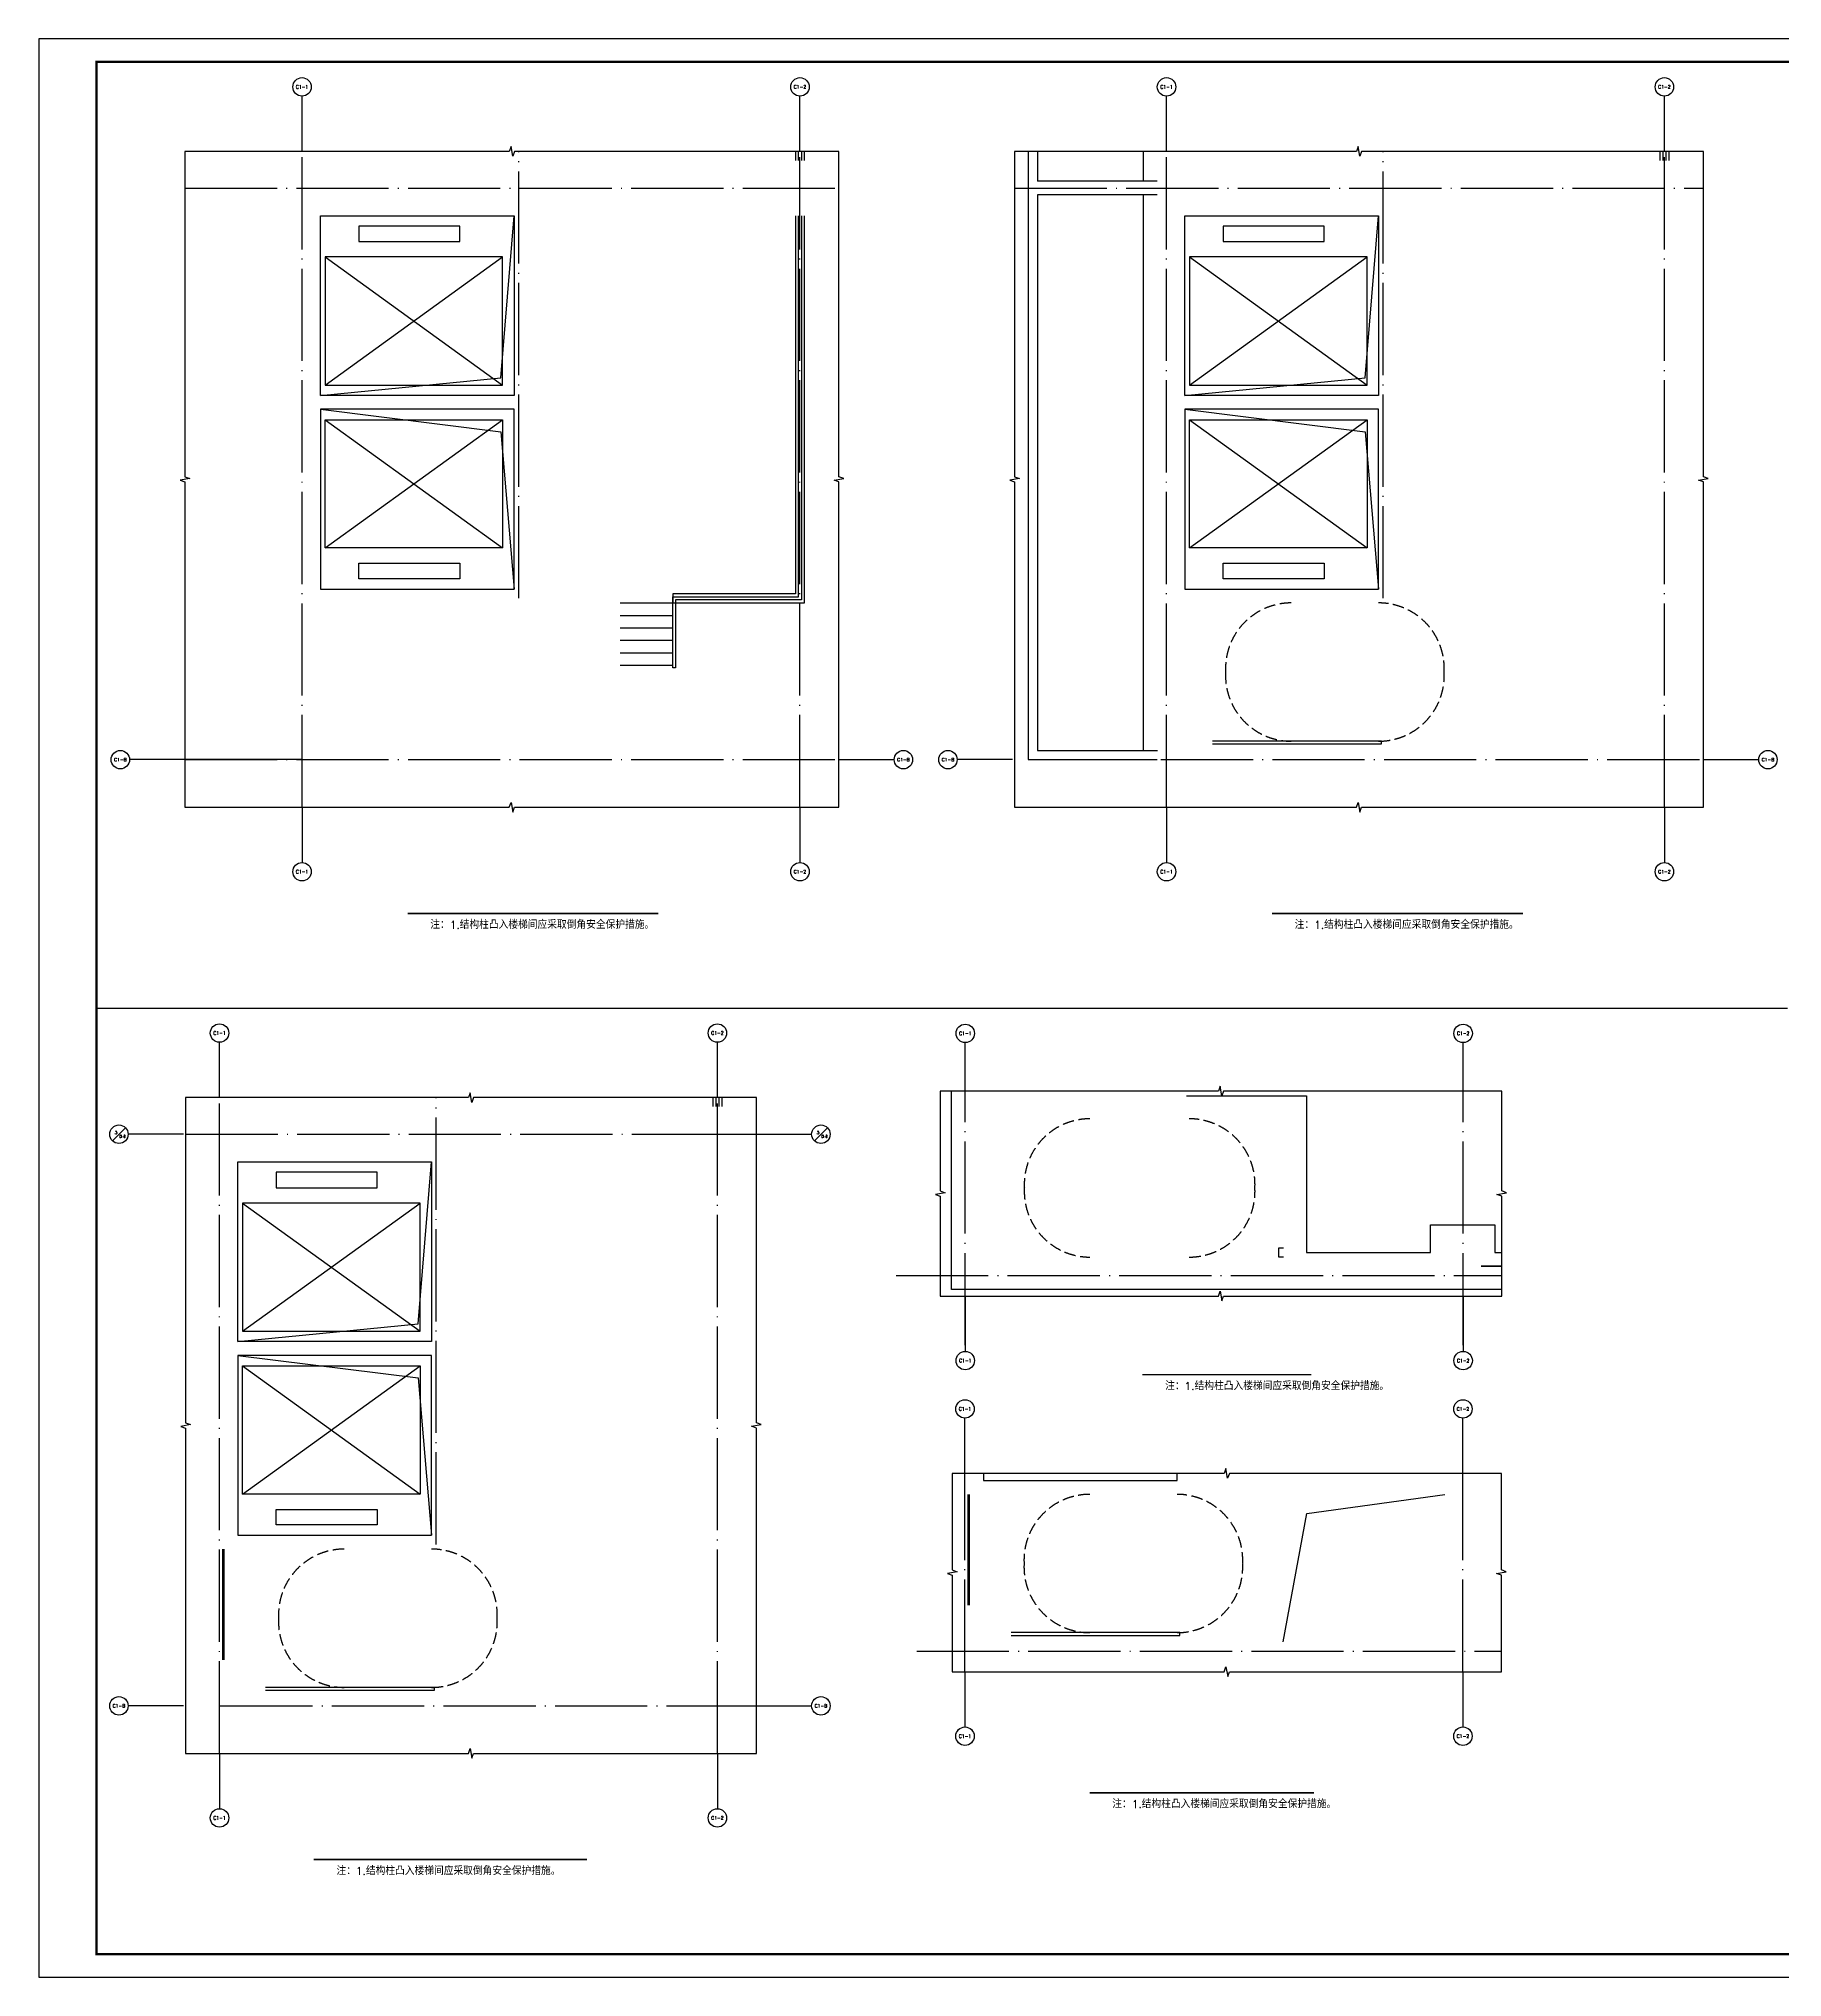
# Model space of a CAD drawing. Extents: x 6843040 to 15500510, y -6507076 to -4940511.
# Drawn here: x 7622462 to 7660280, y -6019900 to -5977850 of the extents above; entities that cross this region are included whole.
import ezdxf
from ezdxf.enums import TextEntityAlignment as Align

# ---------------------------------------------------------------- set-up
doc = ezdxf.new("R2010")
doc.units = 0
doc.header["$LTSCALE"] = 1000
doc.header["$MEASUREMENT"] = 0
doc.linetypes.add('DASH', pattern=[0.35, 0.25, -0.1])
doc.linetypes.add('DOTE', pattern=[2.42, 2, -0.2, 0.02, -0.2])
for name, color, linetype in [('AXIS', 3, 'Continuous'), ('AXIS_TEXT', 7, 'Continuous'), ('DIM_SYMB', 3, 'Continuous'), ('DOTE', 8, 'DOTE'), ('E_LINE_6', 11, 'Continuous'), ('EVTR', 2, 'Continuous'), ('FLOOR', 9, 'Continuous'), ('plan-1', 40, 'Continuous'), ('plan3', 6, 'Continuous'), ('PUB_TEXT', 7, 'Continuous'), ('PUB_TITLE', 4, 'Continuous'), ('RAIL', 163, 'Continuous'), ('STAIR', 2, 'Continuous')]:
    doc.layers.add(name, color=color, linetype=linetype)
doc.styles.add('_HZTXT', font='SIMPLEX', dxfattribs={"width": 0.9, "bigfont": 'HZTXT'})
doc.styles.add('_TCH_AXIS', font='COMPLEX', dxfattribs={"bigfont": 'GBCBIG'})
doc.styles.add('COMPLEX', font='COMPLEX')

# ---------------------------------------------------------------- blocks, each defined once
blk = doc.blocks.new('_AXISO')
blk.add_circle((0, 0), 0.5)
at = {"layer": 'AXIS_TEXT', "style": 'COMPLEX', "width": 1.041667}
blk.add_attdef('A', text='', height=0.56, dxfattribs=at).set_placement((-0.25, -0.28), (0.25, -0.28), align=Align.FIT)

msp = doc.modelspace()

# ---------------------------------------------------------------- linework, layer by layer
for points in [[(7638873.7, -5980292.8), (7638873.7, -5980487.4)], [(7639073.7, -5980487.4), (7639073.7, -5980292.8)], [(7643924.4, -5980292.8), (7643924.4, -5993487.4), (7646724.4, -5993487.4)], [(7644124.4, -5980292.8), (7644124.4, -5980937.4)], [(7657624.4, -5980292.8), (7657624.4, -5980487.4)], [(7657824.4, -5980487.4), (7657824.4, -5980292.8)], [(7646723.4, -5980937.4), (7644124.4, -5980937.4)], [(7644124.3, -5981237.4), (7644122.7, -5993287.4), (7646730.7, -5993287.4)], [(7646723.4, -5981237.4), (7644124.4, -5981237.4)], [(7638873.7, -5989887.4), (7636213.7, -5989887.4), (7636213.7, -5990087.4), (7639073.7, -5990087.4), (7639073.7, -5981687.4)], [(7638873.7, -5981687.4), (7638873.7, -5989887.4)], [(7628173.7, -5993487.4), (7625631.6, -5993487.4)], [(7637082.9, -6000817.8), (7637082.9, -6001012.4)], [(7637282.9, -6001012.4), (7637282.9, -6000817.8)], [(7654194.1, -6004977.9), (7642258.6, -6004977.9), (7642258.6, -6000675.6)], [(7653749.1, -6004477.9), (7654194.1, -6004477.9)]]:
    msp.add_lwpolyline(points)
at = {"layer": 'AXIS'}
for p, q in [((7628173.7, -5980292.8), (7628173.7, -5979092.9)), ((7638973.7, -5980292.8), (7638973.7, -5979092.9)), ((7646924.4, -5980292.8), (7646924.4, -5979092.9)), ((7657724.4, -5980292.8), (7657724.4, -5979092.9)), ((7625631.6, -5993487.4), (7624431.6, -5993487.4)), ((7639818, -5993487.4), (7641018, -5993487.4)), ((7643582.2, -5993487.4), (7642382.2, -5993487.4)), ((7658568.7, -5993487.4), (7659768.7, -5993487.4)), ((7628173.7, -5994518.4), (7628173.7, -5995718.4)), ((7638973.7, -5994518.4), (7638973.7, -5995718.4)), ((7646924.4, -5994518.4), (7646924.4, -5995718.4)), ((7657724.4, -5994518.4), (7657724.4, -5995718.4)), ((7626382.9, -6000817.8), (7626382.9, -5999617.9)), ((7637182.9, -6000817.8), (7637182.9, -5999617.9)), ((7642558.6, -6000824.9), (7642558.6, -5999624.9)), ((7653358.6, -6000824.9), (7653358.6, -5999624.9)), ((7624059.3, -6001753.9), (7624342.1, -6001471)), ((7625600.7, -6001612.4), (7624400.7, -6001612.4)), ((7637182.9, -6001612.4), (7639227.2, -6001612.4)), ((7639285.8, -6001753.9), (7639568.7, -6001471)), ((7642558.6, -6005123.8), (7642558.6, -6006323.8)), ((7653358.6, -6005123.8), (7653358.6, -6006323.8)), ((7642552.9, -6008971.5), (7642552.9, -6007771.6)), ((7653352.9, -6008971.5), (7653352.9, -6007771.6)), ((7642552.9, -6013270.5), (7642552.9, -6014470.5)), ((7653352.9, -6013270.5), (7653352.9, -6014470.5)), ((7625600.7, -6014012.4), (7624400.7, -6014012.4)), ((7638027.2, -6014012.4), (7639227.2, -6014012.4)), ((7626382.9, -6015043.4), (7626382.9, -6016243.4)), ((7637182.9, -6015043.4), (7637182.9, -6016243.4))]:
    msp.add_line(p, q, dxfattribs=at)
for points in [[(7647358.6, -6000777.9), (7649958.6, -6000777.9), (7649958.6, -6004177.9)], [(7652649.1, -6004177.9), (7652649.1, -6003578.4), (7654049.1, -6003578.4), (7654049.1, -6004177.9)], [(7649958.6, -6004177.9), (7652649.1, -6004177.9)], [(7654049.1, -6004177.9), (7654194.1, -6004177.9)], [(7654194.1, -6004477.9), (7653749.1, -6004477.9)]]:
    msp.add_lwpolyline(points, dxfattribs=at)
for centre in [(7624200.7, -6001612.4), (7639427.2, -6001612.4)]:
    msp.add_circle(centre, 200, dxfattribs=at)
at = {"layer": 'DIM_SYMB'}
for points in [[(7625631.6, -5980292.8), (7625631.6, -5987349.3), (7625736.6, -5987387.6), (7625526.6, -5987424.6), (7625631.6, -5987461.8), (7625631.6, -5994518.4)], [(7639818, -5980292.8), (7632781, -5980292.8), (7632742.8, -5980397.8), (7632705.8, -5980187.8), (7632668.5, -5980292.8), (7625631.6, -5980292.8)], [(7639818, -5994518.4), (7639818, -5987461.8), (7639713, -5987423.6), (7639923, -5987386.6), (7639818, -5987349.3), (7639818, -5980292.8)], [(7643629.2, -5980292.8), (7643629.2, -5987349.3), (7643734.2, -5987387.6), (7643524.2, -5987424.6), (7643629.2, -5987461.8), (7643629.2, -5994518.4)], [(7658568.7, -5980292.8), (7651155.2, -5980292.8), (7651117, -5980397.8), (7651080, -5980187.8), (7651042.7, -5980292.8), (7643629.2, -5980292.8)], [(7646424.3, -5980937.4), (7646424.3, -5980292.8)], [(7658568.7, -5994518.4), (7658568.7, -5987461.8), (7658463.7, -5987423.6), (7658673.7, -5987386.6), (7658568.7, -5987349.3), (7658568.7, -5980292.8)], [(7646424.4, -5993287.4), (7646424.4, -5981237.4)], [(7625631.6, -5994518.4), (7632668.5, -5994518.4), (7632706.7, -5994413.4), (7632743.8, -5994623.4), (7632781, -5994518.4), (7639818, -5994518.4)], [(7643629.2, -5994518.4), (7651042.7, -5994518.4), (7651080.9, -5994413.4), (7651117.9, -5994623.4), (7651155.2, -5994518.4), (7658568.7, -5994518.4)], [(7625647.7, -6000817.8), (7625647.7, -6007874.3), (7625752.7, -6007912.6), (7625542.7, -6007949.6), (7625647.7, -6007986.8), (7625647.7, -6015043.4)], [(7638027.2, -6000817.8), (7631893.7, -6000817.8), (7631855.5, -6000922.8), (7631818.5, -6000712.8), (7631781.2, -6000817.8), (7625647.7, -6000817.8)], [(7638027.2, -6015043.4), (7638027.2, -6007986.8), (7637922.2, -6007948.6), (7638132.2, -6007911.6), (7638027.2, -6007874.3), (7638027.2, -6000817.8)], [(7642016.6, -6000675.6), (7642016.6, -6002844), (7642121.6, -6002882.2), (7641911.6, -6002919.2), (7642016.6, -6002956.5), (7642016.6, -6005124.8)], [(7654194.1, -6000675.6), (7648161.6, -6000675.6), (7648123.4, -6000780.6), (7648086.3, -6000570.6), (7648049.1, -6000675.6), (7642016.6, -6000675.6)], [(7654194.1, -6005124.8), (7654194.1, -6002956.5), (7654089.1, -6002918.2), (7654299.1, -6002881.2), (7654194.1, -6002844), (7654194.1, -6000675.6)], [(7642016.6, -6005124.8), (7648049.1, -6005124.8), (7648087.3, -6005019.8), (7648124.3, -6005229.8), (7648161.6, -6005124.8), (7654194.1, -6005124.8)], [(7654188.4, -6008971.5), (7648288.8, -6008971.5), (7648250.6, -6009076.5), (7648213.5, -6008866.5), (7648176.3, -6008971.5), (7642276.7, -6008971.5)], [(7642276.7, -6008971.5), (7642276.7, -6011065.2), (7642381.7, -6011103.4), (7642171.7, -6011140.5), (7642276.7, -6011177.7), (7642276.7, -6013271.5)], [(7654188.4, -6013271.5), (7654188.4, -6011177.7), (7654083.4, -6011139.5), (7654293.4, -6011102.5), (7654188.4, -6011065.2), (7654188.4, -6008971.5)], [(7642276.7, -6013271.5), (7648176.3, -6013271.5), (7648214.5, -6013166.5), (7648251.5, -6013376.5), (7648288.8, -6013271.5), (7654188.4, -6013271.5)], [(7625647.7, -6015043.4), (7631781.2, -6015043.4), (7631819.4, -6014938.4), (7631856.5, -6015148.4), (7631893.7, -6015043.4), (7638027.2, -6015043.4)]]:
    msp.add_lwpolyline(points, dxfattribs=at)
at = {"layer": 'DIM_SYMB', "const_width": 35}
for points in [[(7630462.6, -5996822.9), (7635903.4, -5996822.9)], [(7649213.3, -5996822.9), (7654654.1, -5996822.9)], [(7646402.7, -6006828.5), (7650065.4, -6006828.5)], [(7645256, -6015896.8), (7650126.1, -6015896.8)], [(7628428.5, -6017347.9), (7634356.1, -6017347.9)]]:
    msp.add_lwpolyline(points, dxfattribs=at)
at = {"layer": 'DOTE'}
for p, q in [((7628173.7, -5994518.4), (7628173.7, -5980292.8)), ((7632873.7, -5989987.4), (7632873.7, -5980292.8)), ((7638973.7, -5994518.4), (7638973.7, -5980292.8)), ((7646924.4, -5994518.4), (7646924.4, -5980292.8)), ((7651624.4, -5989987.4), (7651624.4, -5980292.8)), ((7657724.4, -5994518.4), (7657724.4, -5980292.8)), ((7625631.6, -5981087.4), (7639818, -5981087.4)), ((7643629.2, -5981087.4), (7658568.7, -5981087.4)), ((7625631.6, -5993487.4), (7639818, -5993487.4)), ((7644382.2, -5993487.4), (7658568.7, -5993487.4)), ((7626382.9, -6015043.4), (7626382.9, -6000817.8)), ((7631082.9, -6010512.4), (7631082.9, -6000817.8)), ((7637182.9, -6015043.4), (7637182.9, -6000817.8)), ((7642558.6, -6006189.5), (7642558.6, -6000646.1)), ((7653358.6, -6006189.5), (7653358.6, -6000646.1)), ((7625647.7, -6001612.4), (7638027.2, -6001612.4)), ((7641058.6, -6004677.9), (7654194.1, -6004677.9)), ((7642552.9, -6013270.5), (7642552.9, -6008971.5)), ((7653352.9, -6013270.5), (7653352.9, -6008971.5)), ((7641505.2, -6012825.1), (7654197.2, -6012825.1)), ((7626400.7, -6014012.4), (7638027.2, -6014012.4))]:
    msp.add_line(p, q, dxfattribs=at)
at = {"layer": 'E_LINE_6'}
for points in [[(7628573.7, -5985587.4), (7628573.7, -5981687.4), (7632773.7, -5981687.4), (7632773.7, -5985587.4), (7628573.7, -5985587.4), (7632485.3, -5985201.2), (7632773.7, -5981687.4)], [(7647324.4, -5985587.4), (7647324.4, -5981687.4), (7651524.4, -5981687.4), (7651524.4, -5985587.4), (7647324.4, -5985587.4), (7651235.9, -5985201.2), (7651524.4, -5981687.4)], [(7628573.7, -5985887.4), (7628573.7, -5989787.4), (7632773.7, -5989787.4), (7632773.7, -5985887.4), (7628573.7, -5985887.4), (7632485.3, -5986373.7), (7632773.7, -5989787.4)], [(7647324.4, -5985887.4), (7647324.4, -5989787.4), (7651524.4, -5989787.4), (7651524.4, -5985887.4), (7647324.4, -5985887.4), (7651235.9, -5986373.7), (7651524.4, -5989787.4)], [(7626782.9, -6006112.4), (7626782.9, -6002212.4), (7630982.9, -6002212.4), (7630982.9, -6006112.4), (7626782.9, -6006112.4), (7630694.5, -6005726.2), (7630982.9, -6002212.4)], [(7626782.9, -6006412.4), (7626782.9, -6010312.4), (7630982.9, -6010312.4), (7630982.9, -6006412.4), (7626782.9, -6006412.4), (7630694.5, -6006898.7), (7630982.9, -6010312.4)], [(7642952.9, -6008971.5), (7642952.9, -6009125.1), (7647152.9, -6009125.1), (7647152.9, -6008971.5)]]:
    msp.add_lwpolyline(points, dxfattribs=at)
at = {"layer": 'EVTR'}
for p, q in [((7628673.7, -5982582.4), (7632523.7, -5985362.4)), ((7628673.7, -5985362.4), (7632523.7, -5982582.4)), ((7647424.4, -5982582.4), (7651274.4, -5985362.4)), ((7647424.4, -5985362.4), (7651274.4, -5982582.4)), ((7628673.7, -5988892.4), (7632523.7, -5986112.4)), ((7628673.7, -5986112.4), (7632523.7, -5988892.4)), ((7647424.4, -5988892.4), (7651274.4, -5986112.4)), ((7647424.4, -5986112.4), (7651274.4, -5988892.4)), ((7626882.9, -6003107.4), (7630732.9, -6005887.4)), ((7626882.9, -6005887.4), (7630732.9, -6003107.4)), ((7626882.9, -6009417.4), (7630732.9, -6006637.4)), ((7626882.9, -6006637.4), (7630732.9, -6009417.4))]:
    msp.add_line(p, q, dxfattribs=at)
for points in [[(7629403.7, -5982247.4), (7631593.7, -5982247.4), (7631593.7, -5981912.4), (7629403.7, -5981912.4)], [(7648154.4, -5982247.4), (7650344.4, -5982247.4), (7650344.4, -5981912.4), (7648154.4, -5981912.4)], [(7628673.7, -5985362.4), (7632523.7, -5985362.4), (7632523.7, -5982582.4), (7628673.7, -5982582.4)], [(7647424.4, -5985362.4), (7651274.4, -5985362.4), (7651274.4, -5982582.4), (7647424.4, -5982582.4)], [(7628673.7, -5986112.4), (7632523.7, -5986112.4), (7632523.7, -5988892.4), (7628673.7, -5988892.4)], [(7647424.4, -5986112.4), (7651274.4, -5986112.4), (7651274.4, -5988892.4), (7647424.4, -5988892.4)], [(7629403.7, -5989227.4), (7631593.7, -5989227.4), (7631593.7, -5989562.4), (7629403.7, -5989562.4)], [(7648154.4, -5989227.4), (7650344.4, -5989227.4), (7650344.4, -5989562.4), (7648154.4, -5989562.4)], [(7627612.9, -6002772.4), (7629802.9, -6002772.4), (7629802.9, -6002437.4), (7627612.9, -6002437.4)], [(7626882.9, -6005887.4), (7630732.9, -6005887.4), (7630732.9, -6003107.4), (7626882.9, -6003107.4)], [(7626882.9, -6006637.4), (7630732.9, -6006637.4), (7630732.9, -6009417.4), (7626882.9, -6009417.4)], [(7627612.9, -6009752.4), (7629802.9, -6009752.4), (7629802.9, -6010087.4), (7627612.9, -6010087.4)]]:
    msp.add_lwpolyline(points, close=True, dxfattribs=at)
at = {"layer": 'FLOOR', "linetype": 'DASH'}
for points in [[(7649629.3, -5993087.4, -0.4297216), (7648206.2, -5991587.4, -0.4297216), (7649629.3, -5990087.4)], [(7651524.4, -5993087.4, 0.4297216), (7652947.4, -5991587.4, 0.4297216), (7651524.4, -5990087.4)], [(7645263.5, -6004278, -0.4297216), (7643840.5, -6002778, -0.4297216), (7645263.5, -6001278)], [(7647418.6, -6004278, 0.4297216), (7648841.7, -6002778, 0.4297216), (7647418.6, -6001278)], [(7645257.8, -6012425, -0.4297216), (7643834.8, -6010925, -0.4297216), (7645257.8, -6009425)], [(7647152.9, -6012425, 0.4297216), (7648575.9, -6010925, 0.4297216), (7647152.9, -6009425)], [(7629087.8, -6013612.4, -0.4297216), (7627664.8, -6012112.4, -0.4297216), (7629087.8, -6010612.4)], [(7630982.9, -6013612.4, 0.4297216), (7632405.9, -6012112.4, 0.4297216), (7630982.9, -6010612.4)]]:
    msp.add_lwpolyline(points, format="xyb", dxfattribs=at)
at = {"layer": 'plan-1'}
msp.add_lwpolyline([(7649452.9, -6012625.1), (7649971, -6009840.5), (7652960.4, -6009425.1)], dxfattribs=at)
at = {"layer": 'plan3'}
msp.add_lwpolyline([(7649458.6, -6004277.9), (7649358.6, -6004277.9), (7649358.6, -6004077.9), (7649458.6, -6004077.9)], dxfattribs=at)
at = {"layer": 'PUB_TITLE'}
msp.add_lwpolyline([(7622462.5, -6019899.6), (7696762.5, -6019899.6), (7696762.5, -5977849.6), (7622462.5, -5977849.6)], close=True, dxfattribs=at)
at = {"layer": 'PUB_TITLE', "const_width": 50}
msp.add_lwpolyline([(7623712.5, -6019399.6), (7696262.5, -6019399.6), (7696262.5, -5978349.6), (7623712.5, -5978349.6)], close=True, dxfattribs=at)
at = {"layer": 'PUB_TITLE'}
msp.add_lwpolyline([(7623712.5, -5998874.6), (7660390.6, -5998874.6)], dxfattribs=at)
at = {"layer": 'RAIL'}
for points in [[(7638943.7, -5980487.4), (7638943.7, -5980292.8)], [(7639003.7, -5980292.8), (7639003.7, -5980487.4)], [(7657694.4, -5980487.4), (7657694.4, -5980292.8)], [(7657754.4, -5980292.8), (7657754.4, -5980487.4)], [(7639003.7, -5981687.4), (7639003.7, -5990017.4), (7636273.7, -5990017.4), (7636273.7, -5991497.4), (7636213.7, -5991497.4), (7636213.7, -5991437.4), (7636213.7, -5989957.4), (7638943.7, -5989957.4), (7638943.7, -5981687.4)], [(7637152.9, -6001012.4), (7637152.9, -6000817.8)], [(7637212.9, -6000817.8), (7637212.9, -6001012.4)], [(7642622.9, -6011825.1), (7642622.9, -6009425.1)], [(7642652.9, -6011825.1), (7642652.9, -6009425.1)], [(7626452.9, -6013012.4), (7626452.9, -6010612.4)], [(7626482.9, -6013012.4), (7626482.9, -6010612.4)]]:
    msp.add_lwpolyline(points, dxfattribs=at)
at = {"layer": 'STAIR'}
for points in [[(7635073.7, -5990087.4), (7636213.7, -5990087.4)], [(7635073.7, -5990357.4), (7636213.7, -5990357.4)], [(7635073.7, -5990627.4), (7636213.7, -5990627.4)], [(7635073.7, -5990897.4), (7636213.7, -5990897.4)], [(7635073.7, -5991167.4), (7636213.7, -5991167.4)], [(7635073.7, -5991437.4), (7636213.7, -5991437.4)], [(7647924.4, -5993147.4), (7651584.4, -5993147.4), (7651584.4, -5993087.4), (7647924.4, -5993087.4)], [(7643552.9, -6012485), (7647212.9, -6012485), (7647212.9, -6012425), (7643552.9, -6012425)], [(7627382.9, -6013672.4), (7631042.9, -6013672.4), (7631042.9, -6013612.4), (7627382.9, -6013612.4)]]:
    msp.add_lwpolyline(points, dxfattribs=at)

# ---------------------------------------------------------------- block references
at = {"layer": 'AXIS'}
ref = msp.add_blockref('_AXISO', (7628173.7, -5978892.9), dxfattribs=dict(at, xscale=400, yscale=400, zscale=400))
ref.add_attrib('A', 'C1-1', dxfattribs={"layer": 'AXIS_TEXT', "height": 79.42, "style": '_TCH_AXIS'}).set_placement((7628039.4, -5978932.6), (7628307.9, -5978932.6), align=Align.FIT)
ref = msp.add_blockref('_AXISO', (7638973.7, -5978892.9), dxfattribs=dict(at, xscale=400, yscale=400, zscale=400))
ref.add_attrib('A', 'C1-2', dxfattribs={"layer": 'AXIS_TEXT', "height": 74.57, "style": '_TCH_AXIS'}).set_placement((7638838.7, -5978930.2), (7639108.6, -5978930.2), align=Align.FIT)
ref = msp.add_blockref('_AXISO', (7646924.4, -5978892.9), dxfattribs=dict(at, xscale=400, yscale=400, zscale=400))
ref.add_attrib('A', 'C1-1', dxfattribs={"layer": 'AXIS_TEXT', "height": 79.42, "style": '_TCH_AXIS'}).set_placement((7646790.1, -5978932.6), (7647058.6, -5978932.6), align=Align.FIT)
ref = msp.add_blockref('_AXISO', (7657724.4, -5978892.9), dxfattribs=dict(at, xscale=400, yscale=400, zscale=400))
ref.add_attrib('A', 'C1-2', dxfattribs={"layer": 'AXIS_TEXT', "height": 74.57, "style": '_TCH_AXIS'}).set_placement((7657589.4, -5978930.2), (7657859.3, -5978930.2), align=Align.FIT)
ref = msp.add_blockref('_AXISO', (7624231.6, -5993487.4), dxfattribs=dict(at, xscale=400, yscale=400, zscale=400))
ref.add_attrib('A', 'C1-B', dxfattribs={"layer": 'AXIS_TEXT', "height": 71.93, "style": '_TCH_AXIS'}).set_placement((7624096.3, -5993523.4), (7624366.9, -5993523.4), align=Align.FIT)
ref = msp.add_blockref('_AXISO', (7641218, -5993487.4), dxfattribs=dict(at, xscale=400, yscale=400, zscale=400))
ref.add_attrib('A', 'C1-B', dxfattribs={"layer": 'AXIS_TEXT', "height": 71.93, "style": '_TCH_AXIS'}).set_placement((7641082.7, -5993523.4), (7641353.3, -5993523.4), align=Align.FIT)
ref = msp.add_blockref('_AXISO', (7642182.2, -5993487.4), dxfattribs=dict(at, xscale=400, yscale=400, zscale=400))
ref.add_attrib('A', 'C1-B', dxfattribs={"layer": 'AXIS_TEXT', "height": 71.93, "style": '_TCH_AXIS'}).set_placement((7642046.9, -5993523.4), (7642317.5, -5993523.4), align=Align.FIT)
ref = msp.add_blockref('_AXISO', (7659968.7, -5993487.4), dxfattribs=dict(at, xscale=400, yscale=400, zscale=400))
ref.add_attrib('A', 'C1-B', dxfattribs={"layer": 'AXIS_TEXT', "height": 71.93, "style": '_TCH_AXIS'}).set_placement((7659833.4, -5993523.4), (7660104, -5993523.4), align=Align.FIT)
ref = msp.add_blockref('_AXISO', (7628173.7, -5995918.4), dxfattribs=dict(at, xscale=400, yscale=400, zscale=400))
ref.add_attrib('A', 'C1-1', dxfattribs={"layer": 'AXIS_TEXT', "height": 79.42, "style": '_TCH_AXIS'}).set_placement((7628039.4, -5995958.1), (7628307.9, -5995958.1), align=Align.FIT)
ref = msp.add_blockref('_AXISO', (7638973.7, -5995918.4), dxfattribs=dict(at, xscale=400, yscale=400, zscale=400))
ref.add_attrib('A', 'C1-2', dxfattribs={"layer": 'AXIS_TEXT', "height": 74.57, "style": '_TCH_AXIS'}).set_placement((7638838.7, -5995955.7), (7639108.6, -5995955.7), align=Align.FIT)
ref = msp.add_blockref('_AXISO', (7646924.4, -5995918.4), dxfattribs=dict(at, xscale=400, yscale=400, zscale=400))
ref.add_attrib('A', 'C1-1', dxfattribs={"layer": 'AXIS_TEXT', "height": 79.42, "style": '_TCH_AXIS'}).set_placement((7646790.1, -5995958.1), (7647058.6, -5995958.1), align=Align.FIT)
ref = msp.add_blockref('_AXISO', (7657724.4, -5995918.4), dxfattribs=dict(at, xscale=400, yscale=400, zscale=400))
ref.add_attrib('A', 'C1-2', dxfattribs={"layer": 'AXIS_TEXT', "height": 74.57, "style": '_TCH_AXIS'}).set_placement((7657589.4, -5995955.7), (7657859.3, -5995955.7), align=Align.FIT)
ref = msp.add_blockref('_AXISO', (7626382.9, -5999417.9), dxfattribs=dict(at, xscale=400, yscale=400, zscale=400))
ref.add_attrib('A', 'C1-1', dxfattribs={"layer": 'AXIS_TEXT', "height": 79.42, "style": '_TCH_AXIS'}).set_placement((7626248.7, -5999457.6), (7626517.2, -5999457.6), align=Align.FIT)
ref = msp.add_blockref('_AXISO', (7637182.9, -5999417.9), dxfattribs=dict(at, xscale=400, yscale=400, zscale=400))
ref.add_attrib('A', 'C1-2', dxfattribs={"layer": 'AXIS_TEXT', "height": 74.57, "style": '_TCH_AXIS'}).set_placement((7637048, -5999455.2), (7637317.9, -5999455.2), align=Align.FIT)
ref = msp.add_blockref('_AXISO', (7642558.6, -5999424.9), dxfattribs=dict(at, xscale=400, yscale=400, zscale=400))
ref.add_attrib('A', 'C1-1', dxfattribs={"layer": 'AXIS_TEXT', "height": 79.42, "style": '_TCH_AXIS'}).set_placement((7642424.4, -5999464.6), (7642692.9, -5999464.6), align=Align.FIT)
ref = msp.add_blockref('_AXISO', (7653358.6, -5999424.9), dxfattribs=dict(at, xscale=400, yscale=400, zscale=400))
ref.add_attrib('A', 'C1-2', dxfattribs={"layer": 'AXIS_TEXT', "height": 74.57, "style": '_TCH_AXIS'}).set_placement((7653223.7, -5999462.2), (7653493.6, -5999462.2), align=Align.FIT)
ref = msp.add_blockref('_AXISO', (7642558.6, -6006523.8), dxfattribs=dict(at, xscale=400, yscale=400, zscale=400))
ref.add_attrib('A', 'C1-1', dxfattribs={"layer": 'AXIS_TEXT', "height": 79.42, "style": '_TCH_AXIS'}).set_placement((7642424.4, -6006563.6), (7642692.9, -6006563.6), align=Align.FIT)
ref = msp.add_blockref('_AXISO', (7653358.6, -6006523.8), dxfattribs=dict(at, xscale=400, yscale=400, zscale=400))
ref.add_attrib('A', 'C1-2', dxfattribs={"layer": 'AXIS_TEXT', "height": 74.57, "style": '_TCH_AXIS'}).set_placement((7653223.7, -6006561.1), (7653493.6, -6006561.1), align=Align.FIT)
ref = msp.add_blockref('_AXISO', (7642552.9, -6007571.6), dxfattribs=dict(at, xscale=400, yscale=400, zscale=400))
ref.add_attrib('A', 'C1-1', dxfattribs={"layer": 'AXIS_TEXT', "height": 79.42, "style": '_TCH_AXIS'}).set_placement((7642418.7, -6007611.3), (7642687.2, -6007611.3), align=Align.FIT)
ref = msp.add_blockref('_AXISO', (7653352.9, -6007571.6), dxfattribs=dict(at, xscale=400, yscale=400, zscale=400))
ref.add_attrib('A', 'C1-2', dxfattribs={"layer": 'AXIS_TEXT', "height": 74.57, "style": '_TCH_AXIS'}).set_placement((7653218, -6007608.9), (7653487.9, -6007608.9), align=Align.FIT)
ref = msp.add_blockref('_AXISO', (7624200.7, -6014012.4), dxfattribs=dict(at, xscale=400, yscale=400, zscale=400))
ref.add_attrib('A', 'C1-B', dxfattribs={"layer": 'AXIS_TEXT', "height": 71.93, "style": '_TCH_AXIS'}).set_placement((7624065.4, -6014048.4), (7624336, -6014048.4), align=Align.FIT)
ref = msp.add_blockref('_AXISO', (7639427.2, -6014012.4), dxfattribs=dict(at, xscale=400, yscale=400, zscale=400))
ref.add_attrib('A', 'C1-B', dxfattribs={"layer": 'AXIS_TEXT', "height": 71.93, "style": '_TCH_AXIS'}).set_placement((7639291.9, -6014048.4), (7639562.5, -6014048.4), align=Align.FIT)
ref = msp.add_blockref('_AXISO', (7642552.9, -6014670.5), dxfattribs=dict(at, xscale=400, yscale=400, zscale=400))
ref.add_attrib('A', 'C1-1', dxfattribs={"layer": 'AXIS_TEXT', "height": 79.42, "style": '_TCH_AXIS'}).set_placement((7642418.7, -6014710.2), (7642687.2, -6014710.2), align=Align.FIT)
ref = msp.add_blockref('_AXISO', (7653352.9, -6014670.5), dxfattribs=dict(at, xscale=400, yscale=400, zscale=400))
ref.add_attrib('A', 'C1-2', dxfattribs={"layer": 'AXIS_TEXT', "height": 74.57, "style": '_TCH_AXIS'}).set_placement((7653218, -6014707.8), (7653487.9, -6014707.8), align=Align.FIT)
ref = msp.add_blockref('_AXISO', (7626382.9, -6016443.4), dxfattribs=dict(at, xscale=400, yscale=400, zscale=400))
ref.add_attrib('A', 'C1-1', dxfattribs={"layer": 'AXIS_TEXT', "height": 79.42, "style": '_TCH_AXIS'}).set_placement((7626248.7, -6016483.1), (7626517.2, -6016483.1), align=Align.FIT)
ref = msp.add_blockref('_AXISO', (7637182.9, -6016443.4), dxfattribs=dict(at, xscale=400, yscale=400, zscale=400))
ref.add_attrib('A', 'C1-2', dxfattribs={"layer": 'AXIS_TEXT', "height": 74.57, "style": '_TCH_AXIS'}).set_placement((7637048, -6016480.7), (7637317.9, -6016480.7), align=Align.FIT)

# ---------------------------------------------------------------- texts
at = {"layer": 'AXIS_TEXT', "style": '_TCH_AXIS'}
for s, height, width, p, p2 in [('3', 64.1, 1.496499, (7624105.8, -6001608.6), (7624169.8, -6001608.6)), ('C1-B', 64.08, 0.503501, (7624216.3, -6001693.2), (7624337.7, -6001693.2)), ('3', 64.1, 1.496499, (7639332.4, -6001608.6), (7639396.3, -6001608.6)), ('C1-B', 64.08, 0.503501, (7639442.8, -6001693.2), (7639564.2, -6001693.2))]:
    msp.add_text(s, height=height, dxfattribs=dict(at, width=width)).set_placement(p, p2, align=Align.FIT)
at = {"layer": 'PUB_TEXT', "style": '_HZTXT'}
for p in [(7630953.6, -5997155), (7649704.3, -5997155), (7646893.7, -6007160.7), (7645747, -6016228.9), (7628919.5, -6017680)]:
    msp.add_text('注：1.结构柱凸入楼梯间应采取倒角安全保护措施。', height=168.794, dxfattribs=at).set_placement(p)

doc.saveas('drawing.dxf')
